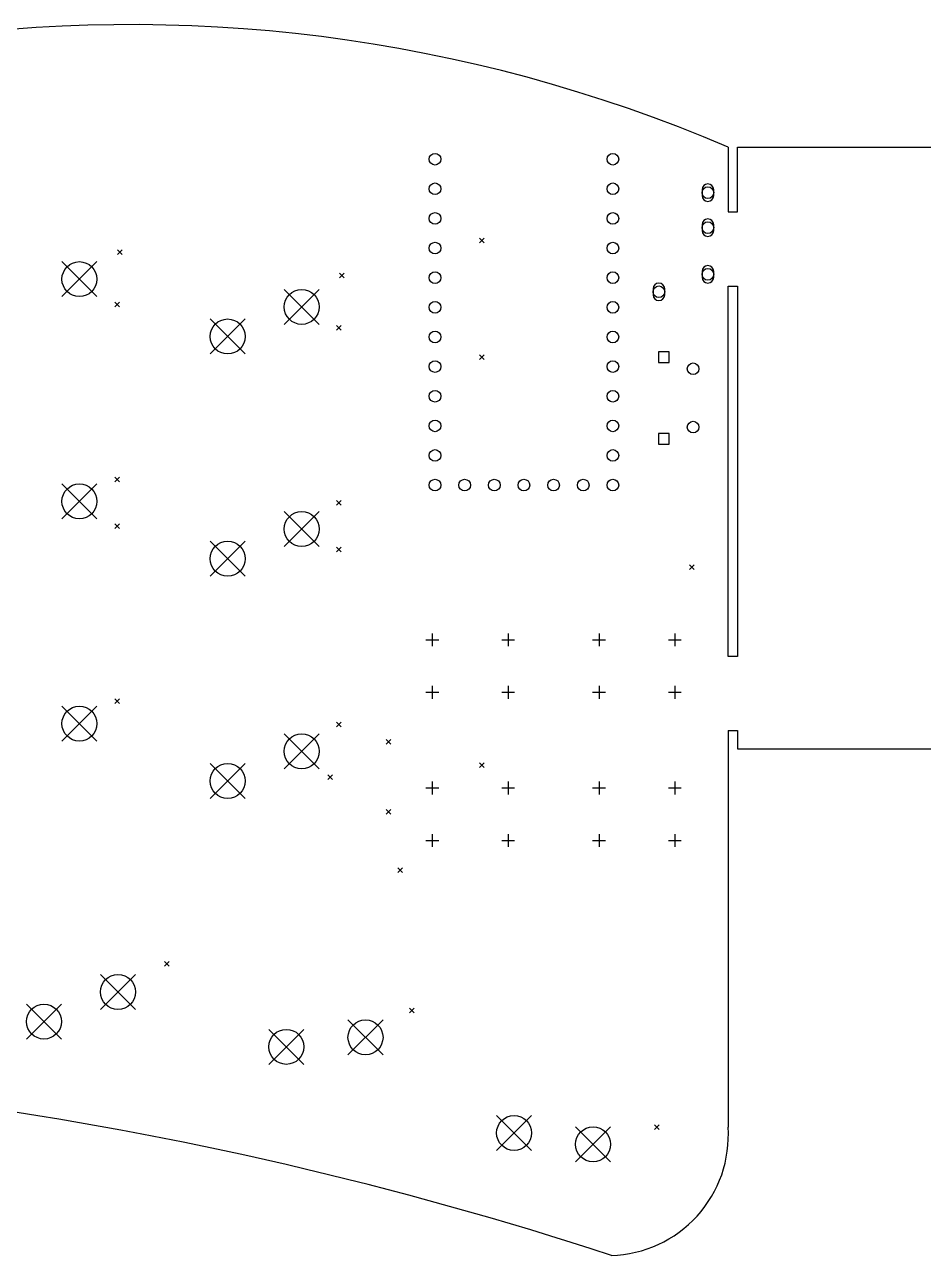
# Model space of a CAD drawing. Extents: x 1.3 to 13.6, y -7.1 to -2.1.
# Drawn here: x 4.345 to 7.377, y -6.209 to -2.055 of the extents above; entities that cross this region are included whole.
import ezdxf

# ---------------------------------------------------------------- set-up
doc = ezdxf.new("R2010")
doc.units = 0
doc.header["$MEASUREMENT"] = 0
doc.layers.add('BLACK', color=7, linetype='CONTINUOUS')

msp = doc.modelspace()

# ---------------------------------------------------------------- linework, layer by layer
at = {"layer": 'BLACK', "linetype": 'CONTINUOUS'}
for p, q in [((6.71833, -2.46859), (6.71833, -2.68733)), ((6.74957, -2.46859), (7.49953, -2.46859)), ((6.74957, -2.68733), (6.74957, -2.46859)), ((6.63024, -2.6123), (6.63024, -2.63198)), ((6.66961, -2.63198), (6.66961, -2.6123)), ((6.71833, -2.68733), (6.74957, -2.68733)), ((6.63024, -2.73041), (6.63024, -2.75009)), ((6.66961, -2.75009), (6.66961, -2.73041)), ((5.8791, -2.7753), (5.89485, -2.79105)), ((5.89485, -2.7753), (5.8791, -2.79105)), ((4.65863, -2.81467), (4.67437, -2.83042)), ((4.67437, -2.81467), (4.65863, -2.83042)), ((4.47069, -2.85501), (4.5888, -2.97312)), ((4.5888, -2.85501), (4.47069, -2.97312)), ((5.40666, -2.89341), (5.42241, -2.90916)), ((5.42241, -2.89341), (5.40666, -2.90916)), ((6.63024, -2.88789), (6.63024, -2.90757)), ((6.66961, -2.90757), (6.66961, -2.88789)), ((5.22069, -2.94852), (5.3388, -3.06663)), ((5.3388, -2.94852), (5.22069, -3.06663)), ((6.46488, -2.94694), (6.46488, -2.96663)), ((6.50425, -2.96663), (6.50425, -2.94694)), ((6.71833, -4.18724), (6.71833, -2.93731)), ((6.71833, -2.93731), (6.74957, -2.93731)), ((6.74957, -2.93731), (6.74957, -4.18724)), ((4.64919, -2.99187), (4.66493, -3.00762)), ((4.66493, -2.99187), (4.64919, -3.00762)), ((4.97069, -3.04852), (5.0888, -3.16663)), ((5.0888, -3.04852), (4.97069, -3.16663)), ((5.39722, -3.07062), (5.41297, -3.08636)), ((5.41297, -3.07062), (5.39722, -3.08636)), ((5.8791, -3.169), (5.89485, -3.18475)), ((5.89485, -3.169), (5.8791, -3.18475)), ((6.51989, -3.15916), (6.4837, -3.15916)), ((6.4837, -3.15916), (6.4837, -3.19535)), ((6.4837, -3.19535), (6.51989, -3.19535)), ((6.51989, -3.19535), (6.51989, -3.15916)), ((6.51989, -3.43475), (6.4837, -3.43475)), ((6.4837, -3.43475), (6.4837, -3.47094)), ((6.51989, -3.47094), (6.51989, -3.43475)), ((6.4837, -3.47094), (6.51989, -3.47094)), ((4.47069, -3.60501), (4.5888, -3.72312)), ((4.5888, -3.60501), (4.47069, -3.72312)), ((4.64919, -3.58243), (4.66493, -3.59817)), ((4.66493, -3.58243), (4.64919, -3.59817)), ((5.39722, -3.66117), (5.41297, -3.67691)), ((5.41297, -3.66117), (5.39722, -3.67691)), ((5.22069, -3.69852), (5.3388, -3.81663)), ((5.3388, -3.69852), (5.22069, -3.81663)), ((4.64919, -3.73991), (4.66493, -3.75565)), ((4.66493, -3.73991), (4.64919, -3.75565)), ((4.97069, -3.79852), (5.0888, -3.91663)), ((5.0888, -3.79852), (4.97069, -3.91663)), ((5.39722, -3.81865), (5.41297, -3.83439)), ((5.41297, -3.81865), (5.39722, -3.83439)), ((6.58776, -3.87767), (6.60351, -3.89341)), ((6.60351, -3.87767), (6.58776, -3.89341)), ((5.7202, -4.10961), (5.7202, -4.15292)), ((5.9761, -4.10961), (5.9761, -4.15292)), ((6.28266, -4.10961), (6.28266, -4.15292)), ((6.53857, -4.10961), (6.53857, -4.15292)), ((5.69854, -4.13126), (5.74185, -4.13126)), ((5.95445, -4.13126), (5.99776, -4.13126)), ((6.26101, -4.13126), (6.30431, -4.13126)), ((6.51691, -4.13126), (6.56022, -4.13126)), ((6.74957, -4.18724), (6.71833, -4.18724)), ((5.69854, -4.30843), (5.74185, -4.30843)), ((5.7202, -4.28678), (5.7202, -4.33008)), ((5.95445, -4.30843), (5.99776, -4.30843)), ((5.9761, -4.28678), (5.9761, -4.33008)), ((6.26101, -4.30843), (6.30431, -4.30843)), ((6.28266, -4.28678), (6.28266, -4.33008)), ((6.51691, -4.30843), (6.56022, -4.30843)), ((6.53857, -4.28678), (6.53857, -4.33008)), ((4.47069, -4.35501), (4.5888, -4.47312)), ((4.5888, -4.35501), (4.47069, -4.47312)), ((4.64919, -4.33046), (4.66493, -4.34621)), ((4.66493, -4.33046), (4.64919, -4.34621)), ((5.39722, -4.4092), (5.41297, -4.42495)), ((5.41297, -4.4092), (5.39722, -4.42495)), ((6.71833, -4.43722), (6.71833, -5.77568)), ((6.71833, -4.43722), (6.74957, -4.43722)), ((6.74957, -4.43722), (6.74957, -4.49972)), ((5.22069, -4.44852), (5.3388, -4.56663)), ((5.3388, -4.44852), (5.22069, -4.56663)), ((5.56414, -4.46822), (5.57989, -4.48396)), ((5.57989, -4.46822), (5.56414, -4.48396)), ((6.74957, -4.49972), (7.49953, -4.49972)), ((4.97069, -4.54852), (5.0888, -4.66663)), ((5.0888, -4.54852), (4.97069, -4.66663)), ((5.8791, -4.54696), (5.89485, -4.5627)), ((5.89485, -4.54696), (5.8791, -4.5627)), ((5.3677, -4.58703), (5.38345, -4.60278)), ((5.38345, -4.58703), (5.3677, -4.60278)), ((5.7202, -4.60961), (5.7202, -4.65292)), ((5.9761, -4.60961), (5.9761, -4.65292)), ((6.28266, -4.60961), (6.28266, -4.65292)), ((6.53857, -4.60961), (6.53857, -4.65292)), ((5.69854, -4.63126), (5.74185, -4.63126)), ((5.95445, -4.63126), (5.99776, -4.63126)), ((6.26101, -4.63126), (6.30431, -4.63126)), ((6.51691, -4.63126), (6.56022, -4.63126)), ((5.56414, -4.70444), (5.57989, -4.72019)), ((5.57989, -4.70444), (5.56414, -4.72019)), ((5.69854, -4.80843), (5.74185, -4.80843)), ((5.7202, -4.78678), (5.7202, -4.83008)), ((5.95445, -4.80843), (5.99776, -4.80843)), ((5.9761, -4.78678), (5.9761, -4.83008)), ((6.26101, -4.80843), (6.30431, -4.80843)), ((6.28266, -4.78678), (6.28266, -4.83008)), ((6.51691, -4.80843), (6.56022, -4.80843)), ((6.53857, -4.78678), (6.53857, -4.83008)), ((5.60351, -4.90129), (5.61926, -4.91704)), ((5.61926, -4.90129), (5.60351, -4.91704)), ((4.81652, -5.21695), (4.83227, -5.2327)), ((4.83227, -5.21695), (4.81652, -5.2327)), ((4.60061, -5.26052), (4.71872, -5.37863)), ((4.71872, -5.26052), (4.60061, -5.37863)), ((4.35061, -5.36052), (4.46872, -5.47863)), ((4.46872, -5.36052), (4.35061, -5.47863)), ((5.64329, -5.37443), (5.65904, -5.39018)), ((5.65904, -5.37443), (5.64329, -5.39018)), ((5.43576, -5.41405), (5.55387, -5.53216)), ((5.55387, -5.41405), (5.43576, -5.53216)), ((5.1684, -5.44594), (5.28651, -5.56405)), ((5.28651, -5.44594), (5.1684, -5.56405)), ((5.93724, -5.73648), (6.05535, -5.85459)), ((6.05535, -5.73648), (5.93724, -5.85459)), ((6.47006, -5.76813), (6.48581, -5.78388)), ((6.48581, -5.76813), (6.47006, -5.78388)), ((6.20374, -5.77488), (6.32185, -5.89299)), ((6.32185, -5.77488), (6.20374, -5.89299))]:
    msp.add_line(p, q, dxfattribs=at)
at = {"layer": 'BLACK'}
for centre, radius in [((5.72935, -2.50915), 0.01969), ((6.32935, -2.50915), 0.01969), ((5.72935, -2.60915), 0.01969), ((6.32935, -2.60915), 0.01969), ((6.64992, -2.62214), 0.01969), ((5.72935, -2.70915), 0.01969), ((6.32935, -2.70915), 0.01969), ((6.64992, -2.74025), 0.01969), ((5.72935, -2.80915), 0.01969), ((6.32935, -2.80915), 0.01969), ((4.52974, -2.91407), 0.05906), ((5.72935, -2.90915), 0.01969), ((6.32935, -2.90915), 0.01969), ((6.64992, -2.89773), 0.01969), ((5.27974, -3.00757), 0.05906), ((6.48457, -2.95678), 0.01969), ((5.72935, -3.00915), 0.01969), ((6.32935, -3.00915), 0.01969), ((5.02974, -3.10757), 0.05906), ((5.72935, -3.10915), 0.01969), ((6.32935, -3.10915), 0.01969), ((5.72935, -3.20915), 0.01969), ((6.32935, -3.20915), 0.01969), ((6.60022, -3.21663), 0.01969), ((5.72935, -3.30915), 0.01969), ((6.32935, -3.30915), 0.01969), ((5.72935, -3.40915), 0.01969), ((6.32935, -3.40915), 0.01969), ((6.60022, -3.41348), 0.01969), ((5.72935, -3.50915), 0.01969), ((6.32935, -3.50915), 0.01969), ((4.52974, -3.66407), 0.05906), ((5.72935, -3.60915), 0.01969), ((5.82935, -3.60915), 0.01969), ((5.92935, -3.60915), 0.01969), ((6.02935, -3.60915), 0.01969), ((6.12935, -3.60915), 0.01969), ((6.22935, -3.60915), 0.01969), ((6.32935, -3.60915), 0.01969), ((5.27974, -3.75757), 0.05906), ((5.02974, -3.85757), 0.05906), ((4.52974, -4.41407), 0.05906), ((5.27974, -4.50757), 0.05906), ((5.02974, -4.60757), 0.05906), ((4.65967, -5.31958), 0.05906), ((4.40967, -5.41958), 0.05906), ((5.49481, -5.4731), 0.05906), ((5.22745, -5.50499), 0.05906), ((5.99629, -5.79554), 0.05906), ((6.2628, -5.83394), 0.05906)]:
    msp.add_circle(centre, radius, dxfattribs=at)
for centre, radius, start, end in [((4.70085, -7.1823), 5.1273, 66.8289, 130.025), ((6.64992, -2.6123), 0.01969, 0, 180), ((6.64992, -2.63198), 0.01969, 180, 360), ((6.64992, -2.73041), 0.01969, 0, 180), ((6.64992, -2.75009), 0.01969, 180, 360), ((6.64992, -2.88789), 0.01969, 0, 180), ((6.64992, -2.90757), 0.01969, 180, 360), ((6.48457, -2.94694), 0.01969, 0, 180), ((6.48457, -2.96663), 0.01969, 180, 360), ((2.32007, -18.4371), 12.8673, 71.8673, 92.154), ((6.31298, -5.80268), 0.40624, -88.3578, 3.81032)]:
    msp.add_arc(centre, radius, start, end, dxfattribs=at)

doc.saveas('drawing.dxf')
